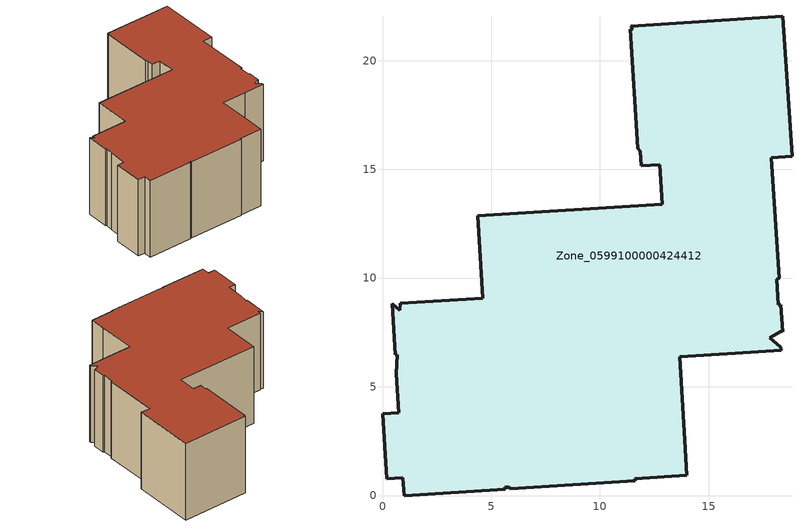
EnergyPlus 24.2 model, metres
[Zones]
Zone_0599100000424412
 floor ground (C_G): 11.91,15.16 11.86,15.84 11.75,15.98 11.39,21.45 11.51,21.45 11.42,21.58 18.42,22.03 18.84,15.6 17.88,15.54 18.24,9.99 18.12,9.96 18.2,8.77 18.32,8.77 18.4,7.54 18.34,7.57 17.82,7.25 18.33,6.83 18.34,6.69 16.23,6.55 13.66,6.38 13.91,2.54 14,0.92 11.61,0.77 11.63,0.67 5.87,0.31 5.82,0.39 5.63,0.37 5.65,0.29 0.99,0 0.94,0.81 0.19,0.77 0,3.76 0.74,3.8 0.63,5.59 0.68,6.47 0.58,6.47 0.44,8.81 0.79,8.52 0.81,8.84 4.62,9.08 4.38,12.88 12.87,13.4 12.76,15.21 z0
 wall outside (C_F): 11.42,21.58 11.51,21.45 11.39,21.45 11.75,15.98 11.86,15.84 11.91,15.16 12.76,15.21 12.87,13.4 4.38,12.88 4.62,9.08 0.81,8.84 0.79,8.52 0.44,8.81 0.58,6.47 0.68,6.47 0.63,5.59 0.74,3.8 0,3.76 0.19,0.77 0.94,0.81 0.99,0 5.65,0.29 5.63,0.37 5.82,0.39 5.87,0.31 11.63,0.67 11.61,0.77 14,0.92 13.91,2.54 13.66,6.38 16.23,6.55 18.34,6.69 18.33,6.83 17.82,7.25 18.34,7.57 18.4,7.54 18.32,8.77 18.2,8.77 18.12,9.96 18.24,9.99 17.88,15.54 18.84,15.6 18.42,22.03 11.42,21.58 z0:8.49
 roof outside (C_R): 11.86,15.84 11.91,15.16 12.76,15.21 12.87,13.4 4.38,12.88 4.62,9.08 0.81,8.84 0.79,8.52 0.44,8.81 0.58,6.47 0.68,6.47 0.63,5.59 0.74,3.8 0,3.76 0.19,0.77 0.94,0.81 0.99,0 5.65,0.29 5.63,0.37 5.82,0.39 5.87,0.31 11.63,0.67 11.61,0.77 14,0.92 13.91,2.54 13.66,6.38 16.23,6.55 18.34,6.69 18.33,6.83 17.82,7.25 18.34,7.57 18.4,7.54 18.32,8.77 18.2,8.77 18.12,9.96 18.24,9.99 17.88,15.54 18.84,15.6 18.42,22.03 11.42,21.58 11.51,21.45 11.39,21.45 11.75,15.98 z8.49
[BUILDING]
Pand.0599100000424412: North Axis=0; Terrain=City; Loads Convergence Tolerance Value=0.04; Temperature Convergence Tolerance Value=0.4; Solar Distribution=FullExterior; Maximum Number of Warmup Days=25; Minimum Number of Warmup Days=1
[Site:Location]
Rotterdam.The.Hague.AP_ZH_NLD Design_Conditions: Latitude=51.96; Longitude=4.45; Time Zone=1; Elevation=-4.5
[SITE:GROUNDTEMPERATURE:BUILDINGSURFACE]
18, 18, 18, 18, 18, 18, 18, 18, 18, 18, 18, 18
[MATERIAL] Thermal Absorptance=0.9; Solar Absorptance=0.7; Visible Absorptance=0.7
Name | Roughness | Thickness | Conductivity | Density | Specific Heat
G.D.1992-2005 | MediumSmooth | 0.15 | 0.06 | 540 | 1210
F.D.1992-2005 | Rough | 0.3 | 0.12 | 1920 | 840
R.D.1992-2005 | MediumRough | 0.2 | 0.08 | 1500 | 1000
[CONSTRUCTION]
C_G: G.D.1992-2005
C_F: F.D.1992-2005
C_R: R.D.1992-2005
[ZONE]
Zone_0599100000424412: Type=1; Multiplier=1; Ceiling Height=Autocalculate; Volume=Autocalculate; Floor Area=autocalculate; Part of Total Floor Area=Yes
[ZONEINFILTRATION:DESIGNFLOWRATE]
Infil_Zone_0599100000424412: Zone or ZoneList or Space or SpaceList=Zone_0599100000424412; Schedule=AlwaysOn; Design Flow Rate Calculation Method=Flow/Area; Flow Rate per Floor Area=0.0021; Constant Term Coefficient=1; Temperature Term Coefficient=0; Velocity Term Coefficient=0; Velocity Squared Term Coefficient=0
[HVACTEMPLATE:ZONE:IDEALLOADSAIRSYSTEM]
Zone_0599100000424412: Maximum Heating Supply Air Temperature=50; Minimum Cooling Supply Air Temperature=13; Maximum Heating Supply Air Humidity Ratio=0.0156; Minimum Cooling Supply Air Humidity Ratio=0.0077; Heating Limit=NoLimit; Cooling Limit=NoLimit; Dehumidification Control Type=ConstantSensibleHeatRatio; Cooling Sensible Heat Ratio=0.7; Dehumidification Setpoint=60; Humidification Control Type=None; Humidification Setpoint=30; Outdoor Air Method=None; Outdoor Air Flow Rate per Person=0.00944; Outdoor Air Flow Rate per Zone Floor Area=0; Outdoor Air Flow Rate per Zone=0; Demand Controlled Ventilation Type=None; Outdoor Air Economizer Type=NoEconomizer; Heat Recovery Type=None; Sensible Heat Recovery Effectiveness=0.7; Latent Heat Recovery Effectiveness=0.65
[ZONECONTROL:THERMOSTAT]
ThermostatControl_Zone_0599100000424412: Zone or ZoneList=Zone_0599100000424412; Control Type Schedule=DualSetpointControlType; Control 1=Thermostat_Zone_0599100000424412; Temperature Difference Between Cutout And Setpoint=0
[THERMOSTATSETPOINT:DUALSETPOINT]
Thermostat_Zone_0599100000424412: Heating Setpoint Temperature Schedule=HeatingSetpoint_Zone_0599100000424412; Cooling Setpoint Temperature Schedule=CoolingSetpoint_Zone_0599100000424412
[SCHEDULE:COMPACT]
HeatingSetpoint_Zone_0599100000424412: Through: 12/31, For: AllDays, Until: 24:00, 21
CoolingSetpoint_Zone_0599100000424412: Through: 12/31, For: AllDays, Until: 24:00, 24
DualSetpointControlType: Through: 12/31, For: AllDays, Until: 24:00, 4
AlwaysOn: Through: 12/31, For: AllDays, Until: 24:00, 1
